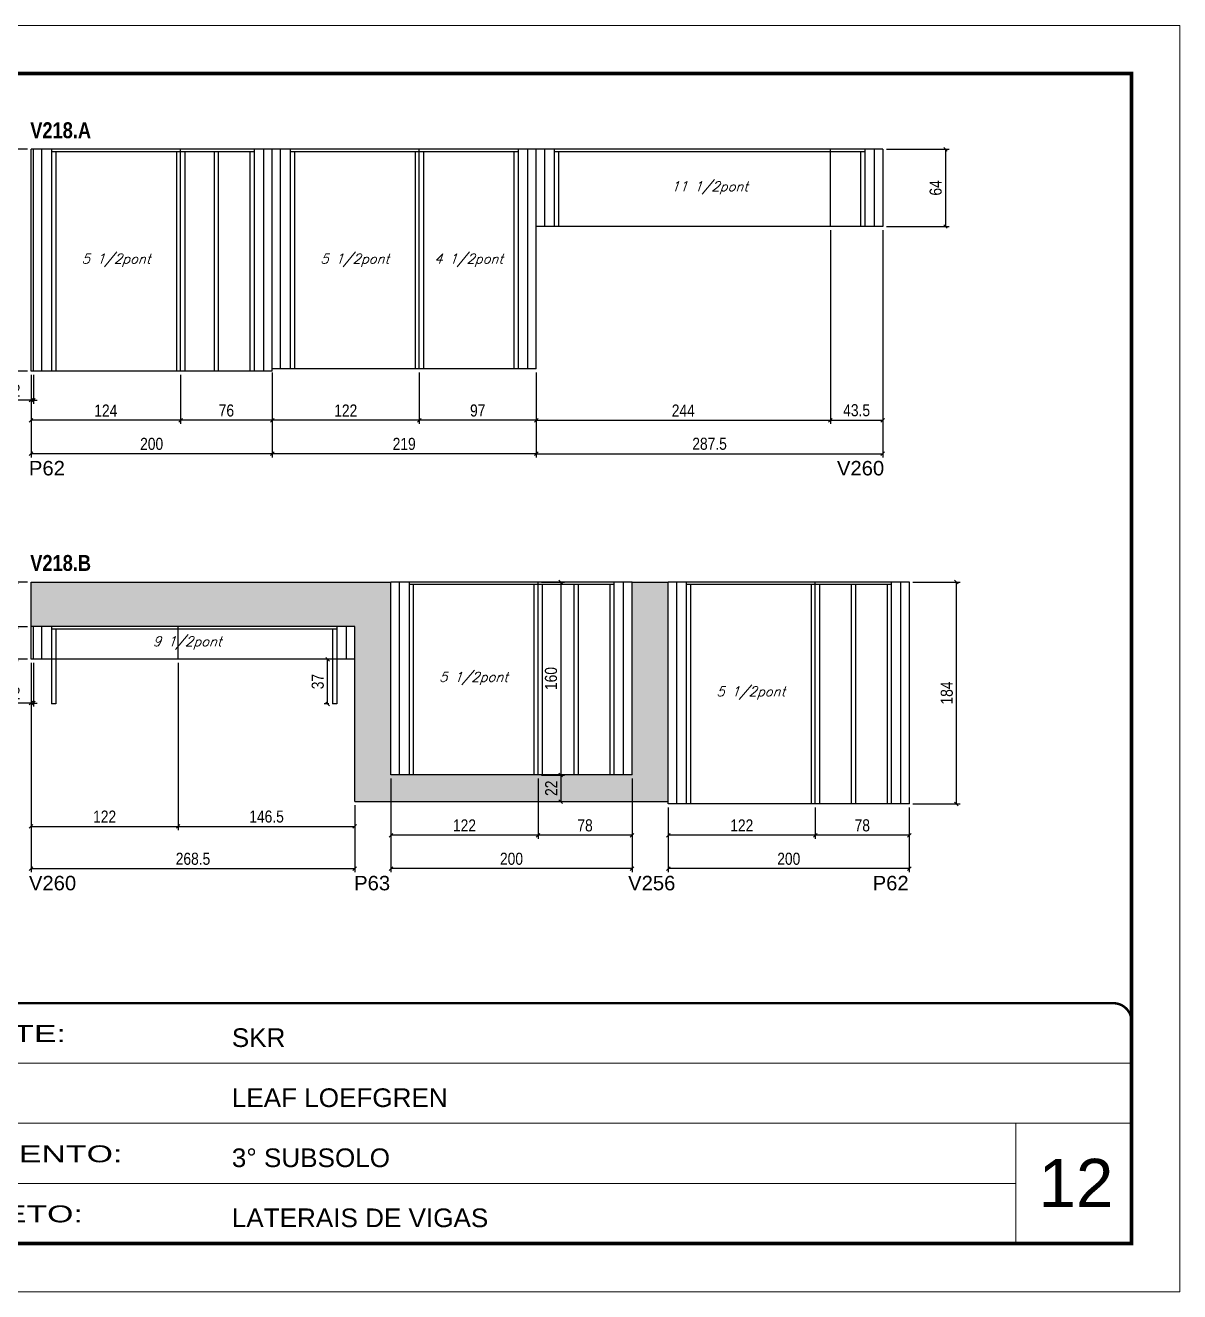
# Model space of a CAD drawing. Extents: x 3309 to 9590, y -2522 to 15424.
# Drawn here: x 8605 to 9563, y 11261 to 12311 of the extents above; entities that cross this region are included whole.
import ezdxf

# ---------------------------------------------------------------- set-up
doc = ezdxf.new("R2010")
doc.units = 0
doc.linetypes.add('CONTINUO', pattern=[0])
doc.linetypes.add('DASHED', pattern=[0.75, 0.5, -0.25])
for name, color, linetype in [('5', 5, 'Continuous'), ('COTA', 241, 'Continuous'), ('NOMENCLATURA', 7, 'Continuous'), ('Painéis', 200, 'Continuous'), ('SARR_2.2x7', 40, 'Continuous'), ('SARR_3.5x7', 81, 'Continuous'), ('texto', 7, 'Continuous')]:
    doc.layers.add(name, color=color, linetype=linetype)
for name, color, linetype, lineweight in [('CARIMBO', 255, 'Continuous', 9), ('Folhas', 255, 'Continuous', 9), ('SARRAFO DE PRESSAO', 251, 'DASHED', 9)]:
    doc.layers.add(name, color=color, linetype=linetype, lineweight=lineweight)
doc.styles.add('ARIAL', font='arial.ttf')
doc.styles.add('COTA TECNICA', font='techl___.ttf', dxfattribs={"height": 10})
doc.styles.add('Romans', font='romans.shx')
doc.styles.get("Standard").update_dxf_attribs({"font": 'arial.ttf'})
doc.styles.add('TECNICA', font='techb___.ttf', dxfattribs={"height": 10})
doc.styles.add('Tecnologia', font='')
doc.styles.get('Tecnologia').set_extended_font_data('Forgotten Futurist')
doc.dimstyles.new('PAINEL', dxfattribs={"dimtxt": 10, "dimasz": 3, "dimexe": 3, "dimexo": 3, "dimgap": 3, "dimtad": 1, "dimdec": 1, "dimzin": 12, "dimdsep": 46, "dimtxsty": 'COTA TECNICA', "dimblk1": 'OBLIQUE', "dimblk2": 'OBLIQUE', "dimsah": 1, "dimcen": 0.9, "dimclrd": 4, "dimclre": 4, "dimclrt": 240, "dimadec": 1, "dimazin": 3, "dimtfac": 1, "dimtdec": 1, "dimtmove": 0, "dimatfit": 3, "dimfxl": 1, "dimtolj": 1, "dimtzin": 12, "dimarcsym": 0})

# ---------------------------------------------------------------- blocks, each defined once
blk = doc.blocks.new('9999999999')
at = {"color": 30, "linetype": 'CONTINUO'}
for p, q in [((98564.6, 34379.6), (99584, 34379.6)), ((98564.6, 34329.8), (99488, 34329.8)), ((99584, 34329.8), (99488, 34329.8)), ((99488, 34329.8), (99488, 34230.2)), ((98564.6, 34280), (99488, 34280))]:
    blk.add_line(p, q, dxfattribs=at)
at = {"color": 30, "linetype": 'CONTINUO', "const_width": 2}
blk.add_lwpolyline([(99584, 34230.2), (99584, 34414.4, 0.414214), (99569, 34429.4), (98229, 34429.4, 0.414214), (98214, 34414.4), (98214, 34245.2, 0.414214), (98229, 34230.2), (99584, 34230.2)], format="xyb", dxfattribs=at)
at = {"layer": 'Folhas'}
blk.add_lwpolyline([(98139, 34190.2), (99624, 34190.2), (99624, 35240.2), (98139, 35240.2)], close=True, dxfattribs=at)
at = {"layer": 'Folhas', "color": 30, "const_width": 3}
blk.add_lwpolyline([(98214, 34230.2), (99584, 34230.2), (99584, 35200.2), (98214, 35200.2)], close=True, dxfattribs=at)
at = {"color": 7, "linetype": 'Continuous', "ltscale": 5, "style": 'ARIAL'}
for s, height, p in [('SKR', 15.48, (98837.7, 34393.1)), ('LEAF LOEFGREN', 15.483, (98837.7, 34343.3)), ('3° SUBSOLO', 15.48, (98837.7, 34293.5)), ('LATERAIS DE VIGAS', 15.483, (98837.7, 34243.7))]:
    blk.add_text(s, height=height, dxfattribs=at).set_placement(p)
at = {"layer": 'Folhas', "color": 7, "style": 'Tecnologia', "width": 1.5}
for s, p in [('CLIENTE:', (98573.7, 34397.2)), ('PAVIMENTO:', (98573.7, 34297.5)), ('PROJETO:', (98573.7, 34247.7))]:
    blk.add_text(s, height=14, dxfattribs=at).set_placement(p)
blk = doc.blocks.new('_Oblique')
at = {"color": 0, "linetype": 'ByBlock', "lineweight": -2}
blk.add_line((-0.5, -0.5), (0.5, 0.5), dxfattribs=at)
blk = doc.blocks.new('*D333')
at = {"layer": 'COTA', "color": 4, "linetype": 'ByBlock', "lineweight": -2, "transparency": 16777216}
for p, q in [((8734.1, 12020.9), (8734.1, 11980.2)), ((8810.1, 12020.9), (8810.1, 11980.2)), ((8810.1, 11983.2), (8734.1, 11983.2))]:
    blk.add_line(p, q, dxfattribs=at)
at = {"layer": 'Defpoints', "color": 0, "linetype": 'ByBlock', "transparency": 16777216}
for p in [(8734.1, 12023.9), (8810.1, 12023.9), (8734.1, 11983.2)]:
    blk.add_point(p, dxfattribs=at)
at = {"layer": 'COTA', "color": 4, "linetype": 'ByBlock', "lineweight": -2, "transparency": 16777216, "xscale": 3, "yscale": 3, "zscale": 3, "rotation": 180}
blk.add_blockref('_Oblique', (8734.1, 11983.2), dxfattribs=at)
at = {"layer": 'COTA', "color": 4, "linetype": 'ByBlock', "lineweight": -2, "transparency": 16777216, "xscale": 3, "yscale": 3, "zscale": 3}
blk.add_blockref('_Oblique', (8810.1, 11983.2), dxfattribs=at)
at = {"layer": 'COTA', "color": 240, "linetype": 'ByBlock', "transparency": 16777216, "insert": (8772.1, 11991.3), "char_height": 10, "attachment_point": 5, "style": 'COTA TECNICA'}
blk.add_mtext('\\A1;76', dxfattribs=at)
blk = doc.blocks.new('*D334')
at = {"layer": 'COTA', "color": 4, "linetype": 'ByBlock', "lineweight": -2, "transparency": 16777216}
for p, q in [((8610.1, 12020.9), (8610.1, 11980.2)), ((8734.1, 12020.9), (8734.1, 11980.2)), ((8734.1, 11983.2), (8610.1, 11983.2))]:
    blk.add_line(p, q, dxfattribs=at)
at = {"layer": 'Defpoints', "color": 0, "linetype": 'ByBlock', "transparency": 16777216}
for p in [(8610.1, 12023.9), (8734.1, 12023.9), (8610.1, 11983.2)]:
    blk.add_point(p, dxfattribs=at)
at = {"layer": 'COTA', "color": 4, "linetype": 'ByBlock', "lineweight": -2, "transparency": 16777216, "xscale": 3, "yscale": 3, "zscale": 3, "rotation": 180}
blk.add_blockref('_Oblique', (8610.1, 11983.2), dxfattribs=at)
at = {"layer": 'COTA', "color": 4, "linetype": 'ByBlock', "lineweight": -2, "transparency": 16777216, "xscale": 3, "yscale": 3, "zscale": 3}
blk.add_blockref('_Oblique', (8734.1, 11983.2), dxfattribs=at)
at = {"layer": 'COTA', "color": 240, "linetype": 'ByBlock', "transparency": 16777216, "insert": (8672.1, 11991.3), "char_height": 10, "attachment_point": 5, "style": 'COTA TECNICA'}
blk.add_mtext('\\A1;124', dxfattribs=at)
blk = doc.blocks.new('*D336')
at = {"layer": 'COTA', "color": 4, "linetype": 'ByBlock', "lineweight": -2, "transparency": 16777216}
for p, q in [((8610.1, 12020.9), (8610.1, 11952.5)), ((8810.1, 12020.9), (8810.1, 11952.5)), ((8810.1, 11955.5), (8610.1, 11955.5))]:
    blk.add_line(p, q, dxfattribs=at)
at = {"layer": 'Defpoints', "color": 0, "linetype": 'ByBlock', "transparency": 16777216}
for p in [(8610.1, 12023.9), (8810.1, 12023.9), (8610.1, 11955.5)]:
    blk.add_point(p, dxfattribs=at)
at = {"layer": 'COTA', "color": 4, "linetype": 'ByBlock', "lineweight": -2, "transparency": 16777216, "xscale": 3, "yscale": 3, "zscale": 3, "rotation": 180}
blk.add_blockref('_Oblique', (8610.1, 11955.5), dxfattribs=at)
at = {"layer": 'COTA', "color": 4, "linetype": 'ByBlock', "lineweight": -2, "transparency": 16777216, "xscale": 3, "yscale": 3, "zscale": 3}
blk.add_blockref('_Oblique', (8810.1, 11955.5), dxfattribs=at)
at = {"layer": 'COTA', "color": 240, "linetype": 'ByBlock', "transparency": 16777216, "insert": (8710.1, 11963.6), "char_height": 10, "attachment_point": 5, "style": 'COTA TECNICA'}
blk.add_mtext('\\A1;200', dxfattribs=at)
blk = doc.blocks.new('*D335')
at = {"layer": 'COTA', "color": 4, "lineweight": -2, "transparency": 16777216}
for p, q in [((8607.1, 12207.9), (8588, 12207.9)), ((8591, 12207.9), (8591, 12023.9)), ((8607.1, 12023.9), (8588, 12023.9))]:
    blk.add_line(p, q, dxfattribs=at)
at = {"layer": 'Defpoints', "color": 0, "transparency": 16777216}
for p in [(8610.1, 12207.9), (8591, 12023.9), (8610.1, 12023.9)]:
    blk.add_point(p, dxfattribs=at)
at = {"layer": 'COTA', "color": 4, "lineweight": -2, "transparency": 16777216, "xscale": 3, "yscale": 3, "zscale": 3}
for p, rotation in [((8591, 12207.9), 90), ((8591, 12023.9), 270)]:
    blk.add_blockref('_Oblique', p, dxfattribs=dict(at, rotation=rotation))
at = {"layer": 'COTA', "color": 240, "transparency": 16777216, "insert": (8582.9, 12115.9), "char_height": 10, "attachment_point": 5, "rotation": 90, "style": 'COTA TECNICA'}
blk.add_mtext('\\A1;184', dxfattribs=at)
blk = doc.blocks.new('*D337')
at = {"layer": 'COTA', "color": 4, "lineweight": -2, "transparency": 16777216}
for p, q in [((8610.1, 12020.9), (8610.1, 11996.9)), ((8612.1, 12020.9), (8612.1, 11996.9)), ((8610.1, 11999.9), (8592, 11999.9)), ((8612.1, 11999.9), (8610.1, 11999.9)), ((8612.1, 11999.9), (8615.1, 11999.9))]:
    blk.add_line(p, q, dxfattribs=at)
at = {"layer": 'Defpoints', "color": 0, "transparency": 16777216}
for p in [(8610.1, 12023.9), (8612.1, 12023.9), (8610.1, 11999.9)]:
    blk.add_point(p, dxfattribs=at)
at = {"layer": 'COTA', "color": 4, "lineweight": -2, "transparency": 16777216, "xscale": 3, "yscale": 3, "zscale": 3}
blk.add_blockref('_Oblique', (8610.1, 11999.9), dxfattribs=at)
at = {"layer": 'COTA', "color": 4, "lineweight": -2, "transparency": 16777216, "xscale": 3, "yscale": 3, "zscale": 3, "rotation": 180}
blk.add_blockref('_Oblique', (8612.1, 11999.9), dxfattribs=at)
at = {"layer": 'COTA', "color": 240, "transparency": 16777216, "insert": (8598.1, 12007.9), "char_height": 10, "attachment_point": 5, "style": 'COTA TECNICA'}
blk.add_mtext('\\A1;2', dxfattribs=at)
blk = doc.blocks.new('*D338')
at = {"layer": 'COTA', "color": 4, "linetype": 'ByBlock', "lineweight": -2, "transparency": 16777216}
for p, q in [((8932.1, 12022.9), (8932.1, 11980.2)), ((9029.1, 12022.9), (9029.1, 11980.2)), ((9029.1, 11983.2), (8932.1, 11983.2))]:
    blk.add_line(p, q, dxfattribs=at)
at = {"layer": 'Defpoints', "color": 0, "linetype": 'ByBlock', "transparency": 16777216}
for p in [(8932.1, 12025.9), (9029.1, 12025.9), (8932.1, 11983.2)]:
    blk.add_point(p, dxfattribs=at)
at = {"layer": 'COTA', "color": 4, "linetype": 'ByBlock', "lineweight": -2, "transparency": 16777216, "xscale": 3, "yscale": 3, "zscale": 3, "rotation": 180}
blk.add_blockref('_Oblique', (8932.1, 11983.2), dxfattribs=at)
at = {"layer": 'COTA', "color": 4, "linetype": 'ByBlock', "lineweight": -2, "transparency": 16777216, "xscale": 3, "yscale": 3, "zscale": 3}
blk.add_blockref('_Oblique', (9029.1, 11983.2), dxfattribs=at)
at = {"layer": 'COTA', "color": 240, "linetype": 'ByBlock', "transparency": 16777216, "insert": (8980.6, 11991.3), "char_height": 10, "attachment_point": 5, "style": 'COTA TECNICA'}
blk.add_mtext('\\A1;97', dxfattribs=at)
blk = doc.blocks.new('*D339')
at = {"layer": 'COTA', "color": 4, "linetype": 'ByBlock', "lineweight": -2, "transparency": 16777216}
for p, q in [((8810.1, 12022.9), (8810.1, 11980.2)), ((8932.1, 12022.9), (8932.1, 11980.2)), ((8932.1, 11983.2), (8810.1, 11983.2))]:
    blk.add_line(p, q, dxfattribs=at)
at = {"layer": 'Defpoints', "color": 0, "linetype": 'ByBlock', "transparency": 16777216}
for p in [(8810.1, 12025.9), (8932.1, 12025.9), (8810.1, 11983.2)]:
    blk.add_point(p, dxfattribs=at)
at = {"layer": 'COTA', "color": 4, "linetype": 'ByBlock', "lineweight": -2, "transparency": 16777216, "xscale": 3, "yscale": 3, "zscale": 3, "rotation": 180}
blk.add_blockref('_Oblique', (8810.1, 11983.2), dxfattribs=at)
at = {"layer": 'COTA', "color": 4, "linetype": 'ByBlock', "lineweight": -2, "transparency": 16777216, "xscale": 3, "yscale": 3, "zscale": 3}
blk.add_blockref('_Oblique', (8932.1, 11983.2), dxfattribs=at)
at = {"layer": 'COTA', "color": 240, "linetype": 'ByBlock', "transparency": 16777216, "insert": (8871.1, 11991.3), "char_height": 10, "attachment_point": 5, "style": 'COTA TECNICA'}
blk.add_mtext('\\A1;122', dxfattribs=at)
blk = doc.blocks.new('*D340')
at = {"layer": 'COTA', "color": 4, "linetype": 'ByBlock', "lineweight": -2, "transparency": 16777216}
for p, q in [((8810.1, 12022.9), (8810.1, 11952.5)), ((9029.1, 12022.9), (9029.1, 11952.5)), ((9029.1, 11955.5), (8810.1, 11955.5))]:
    blk.add_line(p, q, dxfattribs=at)
at = {"layer": 'Defpoints', "color": 0, "linetype": 'ByBlock', "transparency": 16777216}
for p in [(8810.1, 12025.9), (9029.1, 12025.9), (8810.1, 11955.5)]:
    blk.add_point(p, dxfattribs=at)
at = {"layer": 'COTA', "color": 4, "linetype": 'ByBlock', "lineweight": -2, "transparency": 16777216, "xscale": 3, "yscale": 3, "zscale": 3, "rotation": 180}
blk.add_blockref('_Oblique', (8810.1, 11955.5), dxfattribs=at)
at = {"layer": 'COTA', "color": 4, "linetype": 'ByBlock', "lineweight": -2, "transparency": 16777216, "xscale": 3, "yscale": 3, "zscale": 3}
blk.add_blockref('_Oblique', (9029.1, 11955.5), dxfattribs=at)
at = {"layer": 'COTA', "color": 240, "linetype": 'ByBlock', "transparency": 16777216, "insert": (8919.6, 11963.6), "char_height": 10, "attachment_point": 5, "style": 'COTA TECNICA'}
blk.add_mtext('\\A1;219', dxfattribs=at)
blk = doc.blocks.new('*D341')
at = {"layer": 'COTA', "color": 4, "lineweight": -2, "transparency": 16777216}
for p, q in [((9316.6, 12140.9), (9316.6, 11952.5)), ((9029.1, 12022.9), (9029.1, 11952.5)), ((9029.1, 11955.5), (9316.6, 11955.5))]:
    blk.add_line(p, q, dxfattribs=at)
at = {"layer": 'Defpoints', "color": 0, "transparency": 16777216}
for p in [(9316.6, 12143.9), (9029.1, 12025.9), (9316.6, 11955.5)]:
    blk.add_point(p, dxfattribs=at)
at = {"layer": 'COTA', "color": 4, "lineweight": -2, "transparency": 16777216, "xscale": 3, "yscale": 3, "zscale": 3, "rotation": 180}
blk.add_blockref('_Oblique', (9029.1, 11955.5), dxfattribs=at)
at = {"layer": 'COTA', "color": 4, "lineweight": -2, "transparency": 16777216, "xscale": 3, "yscale": 3, "zscale": 3}
blk.add_blockref('_Oblique', (9316.6, 11955.5), dxfattribs=at)
at = {"layer": 'COTA', "color": 240, "transparency": 16777216, "insert": (9172.9, 11963.7), "char_height": 10, "attachment_point": 5, "style": 'COTA TECNICA'}
blk.add_mtext('\\A1;287.5', dxfattribs=at)
blk = doc.blocks.new('*D342')
at = {"layer": 'COTA', "color": 4, "lineweight": -2, "transparency": 16777216}
for p, q in [((9319.6, 12207.9), (9371.6, 12207.9)), ((9368.6, 12207.9), (9368.6, 12143.9)), ((9319.6, 12143.9), (9371.6, 12143.9))]:
    blk.add_line(p, q, dxfattribs=at)
at = {"layer": 'Defpoints', "color": 0, "transparency": 16777216}
for p in [(9316.6, 12207.9), (9316.6, 12143.9), (9368.6, 12143.9)]:
    blk.add_point(p, dxfattribs=at)
at = {"layer": 'COTA', "color": 4, "lineweight": -2, "transparency": 16777216, "xscale": 3, "yscale": 3, "zscale": 3}
for p, rotation in [((9368.6, 12207.9), 90), ((9368.6, 12143.9), 270)]:
    blk.add_blockref('_Oblique', p, dxfattribs=dict(at, rotation=rotation))
at = {"layer": 'COTA', "color": 240, "transparency": 16777216, "insert": (9360.5, 12175.9), "char_height": 10, "attachment_point": 5, "rotation": 90, "style": 'COTA TECNICA'}
blk.add_mtext('\\A1;64', dxfattribs=at)
blk = doc.blocks.new('*D343')
at = {"layer": 'COTA', "color": 4, "lineweight": -2, "transparency": 16777216}
for p, q in [((9273.1, 12140.9), (9273.1, 11980.2)), ((9029.1, 12022.9), (9029.1, 11980.2)), ((9029.1, 11983.2), (9273.1, 11983.2))]:
    blk.add_line(p, q, dxfattribs=at)
at = {"layer": 'Defpoints', "color": 0, "transparency": 16777216}
for p in [(9273.1, 12143.9), (9029.1, 12025.9), (9273.1, 11983.2)]:
    blk.add_point(p, dxfattribs=at)
at = {"layer": 'COTA', "color": 4, "lineweight": -2, "transparency": 16777216, "xscale": 3, "yscale": 3, "zscale": 3, "rotation": 180}
blk.add_blockref('_Oblique', (9029.1, 11983.2), dxfattribs=at)
at = {"layer": 'COTA', "color": 4, "lineweight": -2, "transparency": 16777216, "xscale": 3, "yscale": 3, "zscale": 3}
blk.add_blockref('_Oblique', (9273.1, 11983.2), dxfattribs=at)
at = {"layer": 'COTA', "color": 240, "transparency": 16777216, "insert": (9151.1, 11991.3), "char_height": 10, "attachment_point": 5, "style": 'COTA TECNICA'}
blk.add_mtext('\\A1;244', dxfattribs=at)
blk = doc.blocks.new('*D344')
at = {"layer": 'COTA', "color": 4, "lineweight": -2, "transparency": 16777216}
for p, q in [((9273.1, 12140.9), (9273.1, 11980.2)), ((9316.6, 12140.9), (9316.6, 11980.2)), ((9273.1, 11983.2), (9316.6, 11983.2))]:
    blk.add_line(p, q, dxfattribs=at)
at = {"layer": 'Defpoints', "color": 0, "transparency": 16777216}
for p in [(9273.1, 12143.9), (9316.6, 12143.9), (9316.6, 11983.2)]:
    blk.add_point(p, dxfattribs=at)
at = {"layer": 'COTA', "color": 4, "lineweight": -2, "transparency": 16777216, "xscale": 3, "yscale": 3, "zscale": 3, "rotation": 180}
blk.add_blockref('_Oblique', (9273.1, 11983.2), dxfattribs=at)
at = {"layer": 'COTA', "color": 4, "lineweight": -2, "transparency": 16777216, "xscale": 3, "yscale": 3, "zscale": 3}
blk.add_blockref('_Oblique', (9316.6, 11983.2), dxfattribs=at)
at = {"layer": 'COTA', "color": 240, "transparency": 16777216, "insert": (9294.9, 11991.5), "char_height": 10, "attachment_point": 5, "style": 'COTA TECNICA'}
blk.add_mtext('\\A1;43.5', dxfattribs=at)
blk = doc.blocks.new('*D347')
at = {"layer": 'COTA', "color": 4, "lineweight": -2, "transparency": 16777216}
for p, q in [((8857.1, 11785.1), (8853.1, 11785.1)), ((8856.1, 11748.1), (8856.1, 11785.1)), ((8857.1, 11748.1), (8853.1, 11748.1))]:
    blk.add_line(p, q, dxfattribs=at)
at = {"layer": 'Defpoints', "color": 0, "transparency": 16777216}
for p in [(8856.1, 11785.1), (8860.1, 11785.1), (8860.1, 11748.1)]:
    blk.add_point(p, dxfattribs=at)
at = {"layer": 'COTA', "color": 4, "lineweight": -2, "transparency": 16777216, "xscale": 3, "yscale": 3, "zscale": 3}
for p, rotation in [((8856.1, 11785.1), 90), ((8856.1, 11748.1), 270)]:
    blk.add_blockref('_Oblique', p, dxfattribs=dict(at, rotation=rotation))
at = {"layer": 'COTA', "color": 240, "transparency": 16777216, "insert": (8847.9, 11766.6), "char_height": 10, "attachment_point": 5, "rotation": 90, "style": 'COTA TECNICA'}
blk.add_mtext('\\A1;37', dxfattribs=at)
blk = doc.blocks.new('*D345')
at = {"layer": 'COTA', "color": 4, "lineweight": -2, "transparency": 16777216}
for p, q in [((8607.1, 11812.1), (8594.8, 11812.1)), ((8597.8, 11812.1), (8597.8, 11785.1)), ((8607.1, 11785.1), (8594.8, 11785.1))]:
    blk.add_line(p, q, dxfattribs=at)
at = {"layer": 'Defpoints', "color": 0, "transparency": 16777216}
for p in [(8610.1, 11812.1), (8597.8, 11785.1), (8610.1, 11785.1)]:
    blk.add_point(p, dxfattribs=at)
at = {"layer": 'COTA', "color": 4, "lineweight": -2, "transparency": 16777216, "xscale": 3, "yscale": 3, "zscale": 3}
for p, rotation in [((8597.8, 11812.1), 90), ((8597.8, 11785.1), 270)]:
    blk.add_blockref('_Oblique', p, dxfattribs=dict(at, rotation=rotation))
at = {"layer": 'COTA', "color": 240, "transparency": 16777216, "insert": (8589.7, 11798.6), "char_height": 10, "attachment_point": 5, "rotation": 90, "style": 'COTA TECNICA'}
blk.add_mtext('\\A1;27', dxfattribs=at)
blk = doc.blocks.new('*D346')
at = {"layer": 'COTA', "color": 4, "lineweight": -2, "transparency": 16777216}
for p, q in [((8607.1, 11849.1), (8594.8, 11849.1)), ((8597.8, 11812.1), (8597.8, 11849.1)), ((8607.1, 11812.1), (8594.8, 11812.1))]:
    blk.add_line(p, q, dxfattribs=at)
at = {"layer": 'Defpoints', "color": 0, "transparency": 16777216}
for p in [(8597.8, 11849.1), (8610.1, 11849.1), (8610.1, 11812.1)]:
    blk.add_point(p, dxfattribs=at)
at = {"layer": 'COTA', "color": 4, "lineweight": -2, "transparency": 16777216, "xscale": 3, "yscale": 3, "zscale": 3}
for p, rotation in [((8597.8, 11849.1), 90), ((8597.8, 11812.1), 270)]:
    blk.add_blockref('_Oblique', p, dxfattribs=dict(at, rotation=rotation))
at = {"layer": 'COTA', "color": 240, "transparency": 16777216, "insert": (8589.5, 11830.6), "char_height": 10, "attachment_point": 5, "rotation": 90, "style": 'COTA TECNICA'}
blk.add_mtext('\\A1;37', dxfattribs=at)
blk = doc.blocks.new('*D348')
at = {"layer": 'COTA', "color": 4, "lineweight": -2, "transparency": 16777216}
for p, q in [((8610.1, 11782.1), (8610.1, 11608.5)), ((8878.6, 11664.1), (8878.6, 11608.5)), ((8610.1, 11611.5), (8878.6, 11611.5))]:
    blk.add_line(p, q, dxfattribs=at)
at = {"layer": 'Defpoints', "color": 0, "transparency": 16777216}
for p in [(8610.1, 11785.1), (8878.6, 11667.1), (8878.6, 11611.5)]:
    blk.add_point(p, dxfattribs=at)
at = {"layer": 'COTA', "color": 4, "lineweight": -2, "transparency": 16777216, "xscale": 3, "yscale": 3, "zscale": 3, "rotation": 180}
blk.add_blockref('_Oblique', (8610.1, 11611.5), dxfattribs=at)
at = {"layer": 'COTA', "color": 4, "lineweight": -2, "transparency": 16777216, "xscale": 3, "yscale": 3, "zscale": 3}
blk.add_blockref('_Oblique', (8878.6, 11611.5), dxfattribs=at)
at = {"layer": 'COTA', "color": 240, "transparency": 16777216, "insert": (8744.4, 11619.6), "char_height": 10, "attachment_point": 5, "style": 'COTA TECNICA'}
blk.add_mtext('\\A1;268.5', dxfattribs=at)
blk = doc.blocks.new('*D349')
at = {"layer": 'COTA', "color": 4, "lineweight": -2, "transparency": 16777216}
for p, q in [((8610.1, 11782.1), (8610.1, 11643.5)), ((8732.1, 11782.1), (8732.1, 11643.5)), ((8610.1, 11646.5), (8732.1, 11646.5))]:
    blk.add_line(p, q, dxfattribs=at)
at = {"layer": 'Defpoints', "color": 0, "transparency": 16777216}
for p in [(8610.1, 11785.1), (8732.1, 11785.1), (8732.1, 11646.5)]:
    blk.add_point(p, dxfattribs=at)
at = {"layer": 'COTA', "color": 4, "lineweight": -2, "transparency": 16777216, "xscale": 3, "yscale": 3, "zscale": 3, "rotation": 180}
blk.add_blockref('_Oblique', (8610.1, 11646.5), dxfattribs=at)
at = {"layer": 'COTA', "color": 4, "lineweight": -2, "transparency": 16777216, "xscale": 3, "yscale": 3, "zscale": 3}
blk.add_blockref('_Oblique', (8732.1, 11646.5), dxfattribs=at)
at = {"layer": 'COTA', "color": 240, "transparency": 16777216, "insert": (8671.1, 11654.6), "char_height": 10, "attachment_point": 5, "style": 'COTA TECNICA'}
blk.add_mtext('\\A1;122', dxfattribs=at)
blk = doc.blocks.new('*D350')
at = {"layer": 'COTA', "color": 4, "lineweight": -2, "transparency": 16777216}
for p, q in [((8732.1, 11782.1), (8732.1, 11643.5)), ((8878.6, 11664.1), (8878.6, 11643.5)), ((8732.1, 11646.5), (8878.6, 11646.5))]:
    blk.add_line(p, q, dxfattribs=at)
at = {"layer": 'Defpoints', "color": 0, "transparency": 16777216}
for p in [(8732.1, 11785.1), (8878.6, 11667.1), (8878.6, 11646.5)]:
    blk.add_point(p, dxfattribs=at)
at = {"layer": 'COTA', "color": 4, "lineweight": -2, "transparency": 16777216, "xscale": 3, "yscale": 3, "zscale": 3, "rotation": 180}
blk.add_blockref('_Oblique', (8732.1, 11646.5), dxfattribs=at)
at = {"layer": 'COTA', "color": 4, "lineweight": -2, "transparency": 16777216, "xscale": 3, "yscale": 3, "zscale": 3}
blk.add_blockref('_Oblique', (8878.6, 11646.5), dxfattribs=at)
at = {"layer": 'COTA', "color": 240, "transparency": 16777216, "insert": (8805.4, 11654.6), "char_height": 10, "attachment_point": 5, "style": 'COTA TECNICA'}
blk.add_mtext('\\A1;146.5', dxfattribs=at)
blk = doc.blocks.new('*D351')
at = {"layer": 'COTA', "color": 4, "lineweight": -2, "transparency": 16777216}
for p, q in [((8610.1, 11782.1), (8610.1, 11745.8)), ((8612.1, 11782.1), (8612.1, 11745.8)), ((8610.1, 11748.8), (8592, 11748.8)), ((8612.1, 11748.8), (8610.1, 11748.8)), ((8612.1, 11748.8), (8615.1, 11748.8))]:
    blk.add_line(p, q, dxfattribs=at)
at = {"layer": 'Defpoints', "color": 0, "transparency": 16777216}
for p in [(8610.1, 11785.1), (8612.1, 11785.1), (8610.1, 11748.8)]:
    blk.add_point(p, dxfattribs=at)
at = {"layer": 'COTA', "color": 4, "lineweight": -2, "transparency": 16777216, "xscale": 3, "yscale": 3, "zscale": 3}
blk.add_blockref('_Oblique', (8610.1, 11748.8), dxfattribs=at)
at = {"layer": 'COTA', "color": 4, "lineweight": -2, "transparency": 16777216, "xscale": 3, "yscale": 3, "zscale": 3, "rotation": 180}
blk.add_blockref('_Oblique', (8612.1, 11748.8), dxfattribs=at)
at = {"layer": 'COTA', "color": 240, "transparency": 16777216, "insert": (8598.1, 11756.8), "char_height": 10, "attachment_point": 5, "style": 'COTA TECNICA'}
blk.add_mtext('\\A1;2', dxfattribs=at)
blk = doc.blocks.new('*D354')
at = {"layer": 'COTA', "color": 4, "linetype": 'ByBlock', "lineweight": -2, "transparency": 16777216}
for p, q in [((9030.6, 11686.1), (9030.6, 11636.2)), ((9108.6, 11686.1), (9108.6, 11636.2)), ((9108.6, 11639.2), (9030.6, 11639.2))]:
    blk.add_line(p, q, dxfattribs=at)
at = {"layer": 'Defpoints', "color": 0, "linetype": 'ByBlock', "transparency": 16777216}
for p in [(9030.6, 11689.1), (9108.6, 11689.1), (9030.6, 11639.2)]:
    blk.add_point(p, dxfattribs=at)
at = {"layer": 'COTA', "color": 4, "linetype": 'ByBlock', "lineweight": -2, "transparency": 16777216, "xscale": 3, "yscale": 3, "zscale": 3, "rotation": 180}
blk.add_blockref('_Oblique', (9030.6, 11639.2), dxfattribs=at)
at = {"layer": 'COTA', "color": 4, "linetype": 'ByBlock', "lineweight": -2, "transparency": 16777216, "xscale": 3, "yscale": 3, "zscale": 3}
blk.add_blockref('_Oblique', (9108.6, 11639.2), dxfattribs=at)
at = {"layer": 'COTA', "color": 240, "linetype": 'ByBlock', "transparency": 16777216, "insert": (9069.6, 11647.3), "char_height": 10, "attachment_point": 5, "style": 'COTA TECNICA'}
blk.add_mtext('\\A1;78', dxfattribs=at)
blk = doc.blocks.new('*D355')
at = {"layer": 'COTA', "color": 4, "linetype": 'ByBlock', "lineweight": -2, "transparency": 16777216}
for p, q in [((8908.6, 11686.1), (8908.6, 11636.2)), ((9030.6, 11686.1), (9030.6, 11636.2)), ((9030.6, 11639.2), (8908.6, 11639.2))]:
    blk.add_line(p, q, dxfattribs=at)
at = {"layer": 'Defpoints', "color": 0, "linetype": 'ByBlock', "transparency": 16777216}
for p in [(8908.6, 11689.1), (9030.6, 11689.1), (8908.6, 11639.2)]:
    blk.add_point(p, dxfattribs=at)
at = {"layer": 'COTA', "color": 4, "linetype": 'ByBlock', "lineweight": -2, "transparency": 16777216, "xscale": 3, "yscale": 3, "zscale": 3, "rotation": 180}
blk.add_blockref('_Oblique', (8908.6, 11639.2), dxfattribs=at)
at = {"layer": 'COTA', "color": 4, "linetype": 'ByBlock', "lineweight": -2, "transparency": 16777216, "xscale": 3, "yscale": 3, "zscale": 3}
blk.add_blockref('_Oblique', (9030.6, 11639.2), dxfattribs=at)
at = {"layer": 'COTA', "color": 240, "linetype": 'ByBlock', "transparency": 16777216, "insert": (8969.6, 11647.3), "char_height": 10, "attachment_point": 5, "style": 'COTA TECNICA'}
blk.add_mtext('\\A1;122', dxfattribs=at)
blk = doc.blocks.new('*D356')
at = {"layer": 'COTA', "color": 4, "linetype": 'ByBlock', "lineweight": -2, "transparency": 16777216}
for p, q in [((8908.6, 11686.1), (8908.6, 11608.5)), ((9108.6, 11686.1), (9108.6, 11608.5)), ((9108.6, 11611.5), (8908.6, 11611.5))]:
    blk.add_line(p, q, dxfattribs=at)
at = {"layer": 'Defpoints', "color": 0, "linetype": 'ByBlock', "transparency": 16777216}
for p in [(8908.6, 11689.1), (9108.6, 11689.1), (8908.6, 11611.5)]:
    blk.add_point(p, dxfattribs=at)
at = {"layer": 'COTA', "color": 4, "linetype": 'ByBlock', "lineweight": -2, "transparency": 16777216, "xscale": 3, "yscale": 3, "zscale": 3, "rotation": 180}
blk.add_blockref('_Oblique', (8908.6, 11611.5), dxfattribs=at)
at = {"layer": 'COTA', "color": 4, "linetype": 'ByBlock', "lineweight": -2, "transparency": 16777216, "xscale": 3, "yscale": 3, "zscale": 3}
blk.add_blockref('_Oblique', (9108.6, 11611.5), dxfattribs=at)
at = {"layer": 'COTA', "color": 240, "linetype": 'ByBlock', "transparency": 16777216, "insert": (9008.6, 11619.6), "char_height": 10, "attachment_point": 5, "style": 'COTA TECNICA'}
blk.add_mtext('\\A1;200', dxfattribs=at)
blk = doc.blocks.new('*D357')
at = {"layer": 'COTA', "color": 4, "lineweight": -2, "transparency": 16777216}
for p, q in [((9033.6, 11849.1), (9052.5, 11849.1)), ((9049.5, 11849.1), (9049.5, 11689.1)), ((9033.6, 11689.1), (9052.5, 11689.1))]:
    blk.add_line(p, q, dxfattribs=at)
at = {"layer": 'Defpoints', "color": 0, "transparency": 16777216}
for p in [(9030.6, 11849.1), (9030.6, 11689.1), (9049.5, 11689.1)]:
    blk.add_point(p, dxfattribs=at)
at = {"layer": 'COTA', "color": 4, "lineweight": -2, "transparency": 16777216, "xscale": 3, "yscale": 3, "zscale": 3}
for p, rotation in [((9049.5, 11849.1), 90), ((9049.5, 11689.1), 270)]:
    blk.add_blockref('_Oblique', p, dxfattribs=dict(at, rotation=rotation))
at = {"layer": 'COTA', "color": 240, "transparency": 16777216, "insert": (9041.4, 11769.1), "char_height": 10, "attachment_point": 5, "rotation": 90, "style": 'COTA TECNICA'}
blk.add_mtext('\\A1;160', dxfattribs=at)
blk = doc.blocks.new('*D358')
at = {"layer": 'COTA', "color": 4, "linetype": 'ByBlock', "lineweight": -2, "transparency": 16777216}
for p, q in [((9260.6, 11662.1), (9260.6, 11636.2)), ((9338.6, 11662.1), (9338.6, 11636.2)), ((9338.6, 11639.2), (9260.6, 11639.2))]:
    blk.add_line(p, q, dxfattribs=at)
at = {"layer": 'Defpoints', "color": 0, "linetype": 'ByBlock', "transparency": 16777216}
for p in [(9260.6, 11665.1), (9338.6, 11665.1), (9260.6, 11639.2)]:
    blk.add_point(p, dxfattribs=at)
at = {"layer": 'COTA', "color": 4, "linetype": 'ByBlock', "lineweight": -2, "transparency": 16777216, "xscale": 3, "yscale": 3, "zscale": 3, "rotation": 180}
blk.add_blockref('_Oblique', (9260.6, 11639.2), dxfattribs=at)
at = {"layer": 'COTA', "color": 4, "linetype": 'ByBlock', "lineweight": -2, "transparency": 16777216, "xscale": 3, "yscale": 3, "zscale": 3}
blk.add_blockref('_Oblique', (9338.6, 11639.2), dxfattribs=at)
at = {"layer": 'COTA', "color": 240, "linetype": 'ByBlock', "transparency": 16777216, "insert": (9299.6, 11647.3), "char_height": 10, "attachment_point": 5, "style": 'COTA TECNICA'}
blk.add_mtext('\\A1;78', dxfattribs=at)
blk = doc.blocks.new('*D359')
at = {"layer": 'COTA', "color": 4, "linetype": 'ByBlock', "lineweight": -2, "transparency": 16777216}
for p, q in [((9138.6, 11662.1), (9138.6, 11636.2)), ((9260.6, 11662.1), (9260.6, 11636.2)), ((9260.6, 11639.2), (9138.6, 11639.2))]:
    blk.add_line(p, q, dxfattribs=at)
at = {"layer": 'Defpoints', "color": 0, "linetype": 'ByBlock', "transparency": 16777216}
for p in [(9138.6, 11665.1), (9260.6, 11665.1), (9138.6, 11639.2)]:
    blk.add_point(p, dxfattribs=at)
at = {"layer": 'COTA', "color": 4, "linetype": 'ByBlock', "lineweight": -2, "transparency": 16777216, "xscale": 3, "yscale": 3, "zscale": 3, "rotation": 180}
blk.add_blockref('_Oblique', (9138.6, 11639.2), dxfattribs=at)
at = {"layer": 'COTA', "color": 4, "linetype": 'ByBlock', "lineweight": -2, "transparency": 16777216, "xscale": 3, "yscale": 3, "zscale": 3}
blk.add_blockref('_Oblique', (9260.6, 11639.2), dxfattribs=at)
at = {"layer": 'COTA', "color": 240, "linetype": 'ByBlock', "transparency": 16777216, "insert": (9199.6, 11647.3), "char_height": 10, "attachment_point": 5, "style": 'COTA TECNICA'}
blk.add_mtext('\\A1;122', dxfattribs=at)
blk = doc.blocks.new('*D360')
at = {"layer": 'COTA', "color": 4, "linetype": 'ByBlock', "lineweight": -2, "transparency": 16777216}
for p, q in [((9138.6, 11662.1), (9138.6, 11608.5)), ((9338.6, 11662.1), (9338.6, 11608.5)), ((9338.6, 11611.5), (9138.6, 11611.5))]:
    blk.add_line(p, q, dxfattribs=at)
at = {"layer": 'Defpoints', "color": 0, "linetype": 'ByBlock', "transparency": 16777216}
for p in [(9138.6, 11665.1), (9338.6, 11665.1), (9138.6, 11611.5)]:
    blk.add_point(p, dxfattribs=at)
at = {"layer": 'COTA', "color": 4, "linetype": 'ByBlock', "lineweight": -2, "transparency": 16777216, "xscale": 3, "yscale": 3, "zscale": 3, "rotation": 180}
blk.add_blockref('_Oblique', (9138.6, 11611.5), dxfattribs=at)
at = {"layer": 'COTA', "color": 4, "linetype": 'ByBlock', "lineweight": -2, "transparency": 16777216, "xscale": 3, "yscale": 3, "zscale": 3}
blk.add_blockref('_Oblique', (9338.6, 11611.5), dxfattribs=at)
at = {"layer": 'COTA', "color": 240, "linetype": 'ByBlock', "transparency": 16777216, "insert": (9238.6, 11619.6), "char_height": 10, "attachment_point": 5, "style": 'COTA TECNICA'}
blk.add_mtext('\\A1;200', dxfattribs=at)
blk = doc.blocks.new('*D361')
at = {"layer": 'COTA', "color": 4, "lineweight": -2, "transparency": 16777216}
for p, q in [((9341.6, 11849.1), (9380.7, 11849.1)), ((9377.7, 11665.1), (9377.7, 11849.1)), ((9341.6, 11665.1), (9380.7, 11665.1))]:
    blk.add_line(p, q, dxfattribs=at)
at = {"layer": 'Defpoints', "color": 0, "transparency": 16777216}
for p in [(9338.6, 11849.1), (9377.7, 11849.1), (9338.6, 11665.1)]:
    blk.add_point(p, dxfattribs=at)
at = {"layer": 'COTA', "color": 4, "lineweight": -2, "transparency": 16777216, "xscale": 3, "yscale": 3, "zscale": 3}
for p, rotation in [((9377.7, 11849.1), 90), ((9377.7, 11665.1), 270)]:
    blk.add_blockref('_Oblique', p, dxfattribs=dict(at, rotation=rotation))
at = {"layer": 'COTA', "color": 240, "transparency": 16777216, "insert": (9369.7, 11757.1), "char_height": 10, "attachment_point": 5, "rotation": 90, "style": 'COTA TECNICA'}
blk.add_mtext('\\A1;184', dxfattribs=at)
blk = doc.blocks.new('*D1122')
at = {"layer": 'COTA', "color": 4, "lineweight": -2, "transparency": 16777216}
for p, q in [((9033.6, 11689.1), (9052.5, 11689.1)), ((9049.5, 11689.1), (9049.5, 11667.1)), ((9033.6, 11667.1), (9052.5, 11667.1))]:
    blk.add_line(p, q, dxfattribs=at)
at = {"layer": 'Defpoints', "color": 0, "transparency": 16777216}
for p in [(9030.6, 11689.1), (9030.6, 11667.1), (9049.5, 11667.1)]:
    blk.add_point(p, dxfattribs=at)
at = {"layer": 'COTA', "color": 4, "lineweight": -2, "transparency": 16777216, "xscale": 3, "yscale": 3, "zscale": 3}
for p, rotation in [((9049.5, 11689.1), 90), ((9049.5, 11667.1), 270)]:
    blk.add_blockref('_Oblique', p, dxfattribs=dict(at, rotation=rotation))
at = {"layer": 'COTA', "color": 240, "transparency": 16777216, "insert": (9041.5, 11678.1), "char_height": 10, "attachment_point": 5, "rotation": 90, "style": 'COTA TECNICA'}
blk.add_mtext('\\A1;22', dxfattribs=at)

msp = doc.modelspace()

# ---------------------------------------------------------------- hatches: boundary and pattern name
at = {"layer": 'COTA'}
h = msp.add_hatch(dxfattribs=at)
h.set_pattern_fill('AR-CONC', color=256, scale=0.03)
h.paths.add_polyline_path([(9138.62, 11849.13), (9108.62, 11849.13), (9108.62, 11689.13), (8908.62, 11689.13), (8908.62, 11849.13), (8610.12, 11849.13), (8610.12, 11812.13), (8878.62, 11812.13), (8878.62, 11785.13), (8878.62, 11667.13), (9138.62, 11667.13)])

# ---------------------------------------------------------------- linework, layer by layer
for p, q in [((8610.12, 11812.13), (8610.12, 11849.13)), ((8610.12, 11849.13), (8908.62, 11849.13)), ((9108.62, 11849.13), (9138.62, 11849.13)), ((8878.62, 11667.13), (8878.62, 11785.13)), ((8630.62, 11748.13), (8627.12, 11748.13)), ((8863.62, 11748.13), (8860.12, 11748.13)), ((8878.62, 11667.13), (9138.62, 11667.13))]:
    msp.add_line(p, q, dxfattribs=at)
at = {"layer": 'Painéis', "linetype": 'ByBlock'}
for p, q in [((9316.62, 12207.92), (8610.12, 12207.92)), ((8610.12, 12023.92), (8610.12, 12207.92)), ((8612.12, 12023.92), (8612.12, 12207.92)), ((8734.12, 12023.92), (8734.12, 12207.92)), ((8810.12, 12023.92), (8810.12, 12207.92)), ((8932.12, 12025.92), (8932.12, 12207.92)), ((9029.12, 12025.92), (9029.12, 12207.92)), ((9273.12, 12143.92), (9273.12, 12207.92)), ((9316.62, 12207.92), (9316.62, 12143.92)), ((9316.62, 12143.92), (9029.12, 12143.92)), ((8810.12, 12023.92), (8610.12, 12023.92)), ((9029.12, 12025.92), (8810.12, 12025.92)), ((9108.62, 11849.13), (8908.62, 11849.13)), ((8908.62, 11689.13), (8908.62, 11849.13)), ((9030.62, 11689.13), (9030.62, 11849.13)), ((9108.62, 11689.13), (9108.62, 11849.13)), ((9338.62, 11849.13), (9138.62, 11849.13)), ((9138.62, 11665.13), (9138.62, 11849.13)), ((9260.62, 11665.13), (9260.62, 11849.13)), ((9338.62, 11665.13), (9338.62, 11849.13)), ((8610.12, 11785.13), (8610.12, 11812.13)), ((8878.62, 11812.13), (8610.12, 11812.13)), ((8612.12, 11785.13), (8612.12, 11812.13)), ((8732.12, 11785.13), (8732.12, 11812.13)), ((8878.62, 11785.13), (8878.62, 11812.13)), ((8878.62, 11785.13), (8610.12, 11785.13)), ((9108.62, 11689.13), (8908.62, 11689.13)), ((9338.62, 11665.13), (9138.62, 11665.13))]:
    msp.add_line(p, q, dxfattribs=at)
at = {"layer": 'SARR_2.2x7', "linetype": 'Continuous'}
for p, q in [((8619.12, 12023.92), (8619.12, 12207.92)), ((8734.12, 12205.72), (8627.12, 12205.72)), ((8795.12, 12205.72), (8734.12, 12205.72)), ((8803.12, 12023.92), (8803.12, 12207.92)), ((8817.12, 12025.92), (8817.12, 12207.92)), ((8932.12, 12205.72), (8825.12, 12205.72)), ((9014.12, 12205.72), (8932.12, 12205.72)), ((9022.12, 12025.92), (9022.12, 12207.92)), ((9036.12, 12143.92), (9036.12, 12207.92)), ((9301.62, 12205.72), (9044.12, 12205.72)), ((9309.62, 12143.92), (9309.62, 12207.92)), ((8915.62, 11689.13), (8915.62, 11849.13)), ((9030.62, 11846.93), (8923.62, 11846.93)), ((9093.62, 11846.93), (9030.62, 11846.93)), ((9101.62, 11689.13), (9101.62, 11849.13)), ((9145.62, 11665.13), (9145.62, 11849.13)), ((9260.62, 11846.93), (9153.62, 11846.93)), ((9323.62, 11846.93), (9260.62, 11846.93)), ((9331.62, 11665.13), (9331.62, 11849.13)), ((8619.12, 11785.13), (8619.12, 11812.13)), ((8863.62, 11809.93), (8627.12, 11809.93)), ((8871.62, 11785.13), (8871.62, 11812.13))]:
    msp.add_line(p, q, dxfattribs=at)
at = {"layer": 'SARR_3.5x7'}
for p, q in [((8627.12, 12207.92), (8627.12, 12023.92)), ((8630.62, 12205.72), (8630.62, 12023.92)), ((8730.62, 12205.72), (8730.62, 12023.92)), ((8737.62, 12205.72), (8737.62, 12023.92)), ((8761.88, 12205.72), (8761.88, 12023.92)), ((8765.38, 12205.72), (8765.38, 12023.92)), ((8791.62, 12205.72), (8791.62, 12023.92)), ((8795.12, 12207.92), (8795.12, 12023.92)), ((8825.12, 12207.92), (8825.12, 12025.92)), ((8828.62, 12205.72), (8828.62, 12025.92)), ((8928.62, 12205.72), (8928.62, 12025.92)), ((8935.62, 12205.72), (8935.62, 12025.92)), ((9010.62, 12205.72), (9010.62, 12025.92)), ((9014.12, 12207.92), (9014.12, 12025.92)), ((9044.12, 12207.92), (9044.12, 12143.92)), ((9047.62, 12205.72), (9047.62, 12143.92)), ((9298.12, 12205.72), (9298.12, 12143.92)), ((9301.62, 12207.92), (9301.62, 12143.92)), ((8923.62, 11849.13), (8923.62, 11689.13)), ((8927.12, 11846.93), (8927.12, 11689.13)), ((9027.12, 11846.93), (9027.12, 11689.13)), ((9034.12, 11846.93), (9034.12, 11689.13)), ((9060.38, 11846.93), (9060.38, 11689.13)), ((9063.88, 11846.93), (9063.88, 11689.13)), ((9090.12, 11846.93), (9090.12, 11689.13)), ((9093.62, 11849.13), (9093.62, 11689.13)), ((9153.62, 11849.13), (9153.62, 11665.13)), ((9157.12, 11846.93), (9157.12, 11665.13)), ((9257.12, 11846.93), (9257.12, 11665.13)), ((9264.12, 11846.93), (9264.12, 11665.13)), ((9290.38, 11846.93), (9290.38, 11665.13)), ((9293.88, 11846.93), (9293.88, 11665.13)), ((9320.12, 11846.93), (9320.12, 11665.13)), ((9323.62, 11849.13), (9323.62, 11665.13)), ((8627.12, 11812.13), (8627.12, 11748.13)), ((8630.62, 11809.93), (8630.62, 11748.13)), ((8860.12, 11809.93), (8860.12, 11748.13)), ((8863.62, 11812.13), (8863.62, 11748.13))]:
    msp.add_line(p, q, dxfattribs=at)

# ---------------------------------------------------------------- block references
at = {"layer": 'SARRAFO DE PRESSAO', "color": 6, "linetype": 'ByBlock'}
msp.add_blockref('9999999999', (-90061.11, -22929.5), dxfattribs=at)

# ---------------------------------------------------------------- texts
at = {"layer": '5', "linetype": 'Continuous'}
for s, p in [('P62', (8608.32, 11937.53)), ('V260', (9278.59, 11937.53)), ('V260', (8608.32, 11593.49)), ('P63', (8878.08, 11593.49)), ('V256', (9105.36, 11593.49)), ('P62', (9308.22, 11593.49))]:
    msp.add_text(s, height=12, rotation=0.00004, dxfattribs=at).set_placement(p)
at = {"layer": 'CARIMBO', "style": 'ARIAL'}
msp.add_text('12', height=40, dxfattribs=at).set_placement((9445.73, 11330.85))
at = {"layer": 'NOMENCLATURA', "style": 'TECNICA'}
for s, p in [('V218.A', (8609.4, 12217.11)), ('V218.B', (8609.4, 11858.32))]:
    msp.add_text(s, height=13.2, dxfattribs=at).set_placement(p)
at = {"layer": 'texto', "color": 2, "char_height": 8, "attachment_point": 5, "style": 'Romans'}
for s, insert in [('{\\Q19;\\C256;11 1/2pont}', (9172.87, 12175.92)), ('{\\Q19;\\C256;5 1/2pont}', (8680.62, 12115.92)), ('{\\Q19;\\C256;5 1/2pont}', (8878.62, 12115.92)), ('{\\Q19;\\C256;4 1/2pont}', (8973.12, 12115.92)), ('{\\Q19;\\C256;9 1/2pont}', (8739.62, 11798.63)), ('{\\Q19;\\C256;5 1/2pont}', (8977.12, 11769.13)), ('{\\Q19;\\C256;5 1/2pont}', (9207.12, 11757.13))]:
    msp.add_mtext(s, dxfattribs=dict(at, insert=insert))

# ---------------------------------------------------------------- dimensions: what is measured, and where the dimension line sits
at = {"layer": 'COTA'}
for base, p1, p2, picture, middle in [((8591.04, 12023.92), (8610.12, 12207.92), (8610.12, 12023.92), '*D335', (8582.94, 12115.92)), ((9368.58, 12143.92), (9316.62, 12207.92), (9316.62, 12143.92), '*D342', (9360.48, 12175.92)), ((8597.75, 11849.13), (8610.12, 11812.13), (8610.12, 11849.13), '*D346', (8589.53, 11830.63)), ((9049.49, 11689.13), (9030.62, 11849.13), (9030.62, 11689.13), '*D357', (9041.38, 11769.13)), ((9377.75, 11849.13), (9338.62, 11665.13), (9338.62, 11849.13), '*D361', (9369.65, 11757.13)), ((8597.75, 11785.13), (8610.12, 11812.13), (8610.12, 11785.13), '*D345', (8589.68, 11798.63)), ((8856.14, 11785.13), (8860.12, 11748.13), (8860.12, 11785.13), '*D347', (8847.92, 11766.63)), ((9049.49, 11667.13), (9030.62, 11689.13), (9030.62, 11667.13), '*D1122', (9041.49, 11678.13))]:
    dim = msp.add_linear_dim(base=base, p1=p1, p2=p2, angle=90, dimstyle='PAINEL', dxfattribs=at)
    dim.commit()
    dim.dimension.update_dxf_attribs({"geometry": picture, "text_midpoint": middle})
for base, p1, p2, picture, middle in [((9316.62, 11955.54), (9029.12, 12025.92), (9316.62, 12143.92), '*D341', (9172.87, 11963.67)), ((9273.12, 11983.25), (9029.12, 12025.92), (9273.12, 12143.92), '*D343', (9151.12, 11991.32)), ((8610.12, 11999.89), (8612.12, 12023.92), (8610.12, 12023.92), '*D337', (8598.06, 12007.89)), ((8610.12, 11748.83), (8612.12, 11785.13), (8610.12, 11785.13), '*D351', (8598.06, 11756.83)), ((8878.62, 11611.5), (8610.12, 11785.13), (8878.62, 11667.13), '*D348', (8744.37, 11619.64)), ((8732.12, 11646.51), (8610.12, 11785.13), (8732.12, 11785.13), '*D349', (8671.12, 11654.57))]:
    dim = msp.add_linear_dim(base=base, p1=p1, p2=p2, dimstyle='PAINEL', dxfattribs=at)
    dim.commit()
    dim.dimension.update_dxf_attribs({"geometry": picture, "text_midpoint": middle})
for base, p1, p2, picture, middle in [((9316.62, 11983.25), (9273.12, 12143.92), (9316.62, 12143.92), '*D344', (9294.87, 11991.47)), ((8878.62, 11646.51), (8732.12, 11785.13), (8878.62, 11667.13), '*D350', (8805.37, 11654.62))]:
    dim = msp.add_linear_dim(base=base, p1=p1, p2=p2, dimstyle='PAINEL', override={"dimtmove": 1}, dxfattribs=at)
    dim.commit()
    dim.dimension.update_dxf_attribs({"geometry": picture, "text_midpoint": middle})
at = {"layer": 'COTA', "linetype": 'ByBlock'}
for base, p1, p2, picture, middle in [((8610.12, 11983.25), (8734.12, 12023.92), (8610.12, 12023.92), '*D334', (8672.12, 11991.32)), ((8810.12, 11983.25), (8932.12, 12025.92), (8810.12, 12025.92), '*D339', (8871.12, 11991.31)), ((8908.62, 11639.21), (9030.62, 11689.13), (8908.62, 11689.13), '*D355', (8969.62, 11647.27)), ((9138.62, 11639.21), (9260.62, 11665.13), (9138.62, 11665.13), '*D359', (9199.62, 11647.27))]:
    dim = msp.add_linear_dim(base=base, p1=p1, p2=p2, angle=180, dimstyle='PAINEL', override={"dimtmove": 1}, dxfattribs=at)
    dim.commit()
    dim.dimension.update_dxf_attribs({"geometry": picture, "text_midpoint": middle})
for base, p1, p2, picture, middle in [((8610.12, 11955.54), (8810.12, 12023.92), (8610.12, 12023.92), '*D336', (8710.12, 11963.64)), ((8734.12, 11983.25), (8810.12, 12023.92), (8734.12, 12023.92), '*D333', (8772.12, 11991.35)), ((8810.12, 11955.54), (9029.12, 12025.92), (8810.12, 12025.92), '*D340', (8919.62, 11963.63)), ((8932.12, 11983.25), (9029.12, 12025.92), (8932.12, 12025.92), '*D338', (8980.62, 11991.35)), ((8908.62, 11611.5), (9108.62, 11689.13), (8908.62, 11689.13), '*D356', (9008.62, 11619.61)), ((9030.62, 11639.21), (9108.62, 11689.13), (9030.62, 11689.13), '*D354', (9069.62, 11647.31)), ((9138.62, 11611.5), (9338.62, 11665.13), (9138.62, 11665.13), '*D360', (9238.62, 11619.61)), ((9260.62, 11639.21), (9338.62, 11665.13), (9260.62, 11665.13), '*D358', (9299.62, 11647.31))]:
    dim = msp.add_linear_dim(base=base, p1=p1, p2=p2, angle=180, dimstyle='PAINEL', dxfattribs=at)
    dim.commit()
    dim.dimension.update_dxf_attribs({"geometry": picture, "text_midpoint": middle})

doc.saveas('drawing.dxf')
